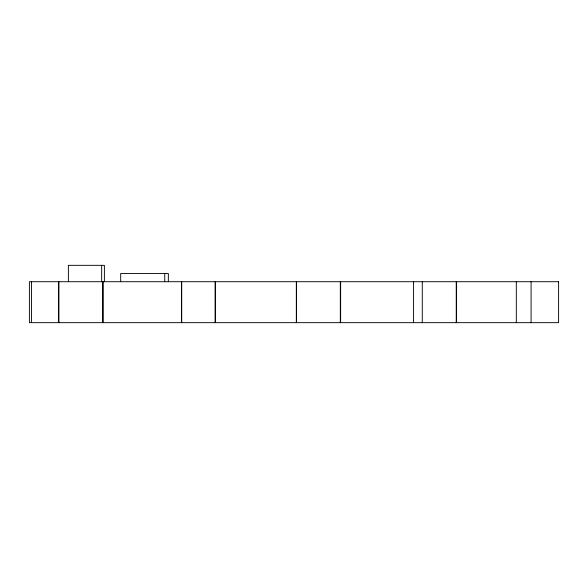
<?xml version="1.0" encoding="UTF-8"?>
<svg xmlns="http://www.w3.org/2000/svg" width="588" height="588" viewBox="0 0 588 588"><rect width="100%" height="100%" fill="white"/><g stroke="black" fill="none" stroke-linecap="round" stroke-linejoin="round"><path stroke-width="0.88" d="M531.089 281.711L531.089 322.665M516.315 281.711L516.315 322.665M456.582 281.711L456.582 322.665M456.244 281.711L456.244 322.665M422.28 281.711L422.28 322.665M413.577 281.711L413.577 322.665M340.636 281.711L340.636 322.665M340.327 281.711L340.327 322.665M296.536 281.711L296.536 322.665M296.33 281.711L296.33 322.665M215.421 281.711L215.421 322.665M215.12 281.711L215.12 322.665M181.714 281.711L181.714 322.665M181.457 281.711L181.457 322.665M168.352 281.711L168.352 273.523L120.694 273.523L120.694 281.711M164.743 273.523L164.743 281.711M104.392 281.711L104.392 265.335L68.384 265.335L68.384 281.711M103.091 281.711L103.091 322.665M102.753 281.711L102.753 322.665M101.658 265.335L101.658 281.711M58.888 281.711L58.888 322.665M58.602 281.711L58.602 322.665M31.473 281.711L31.473 322.665M558.6 281.711L29.4 281.711L29.4 322.665L558.6 322.665L558.6 281.711"/></g></svg>
